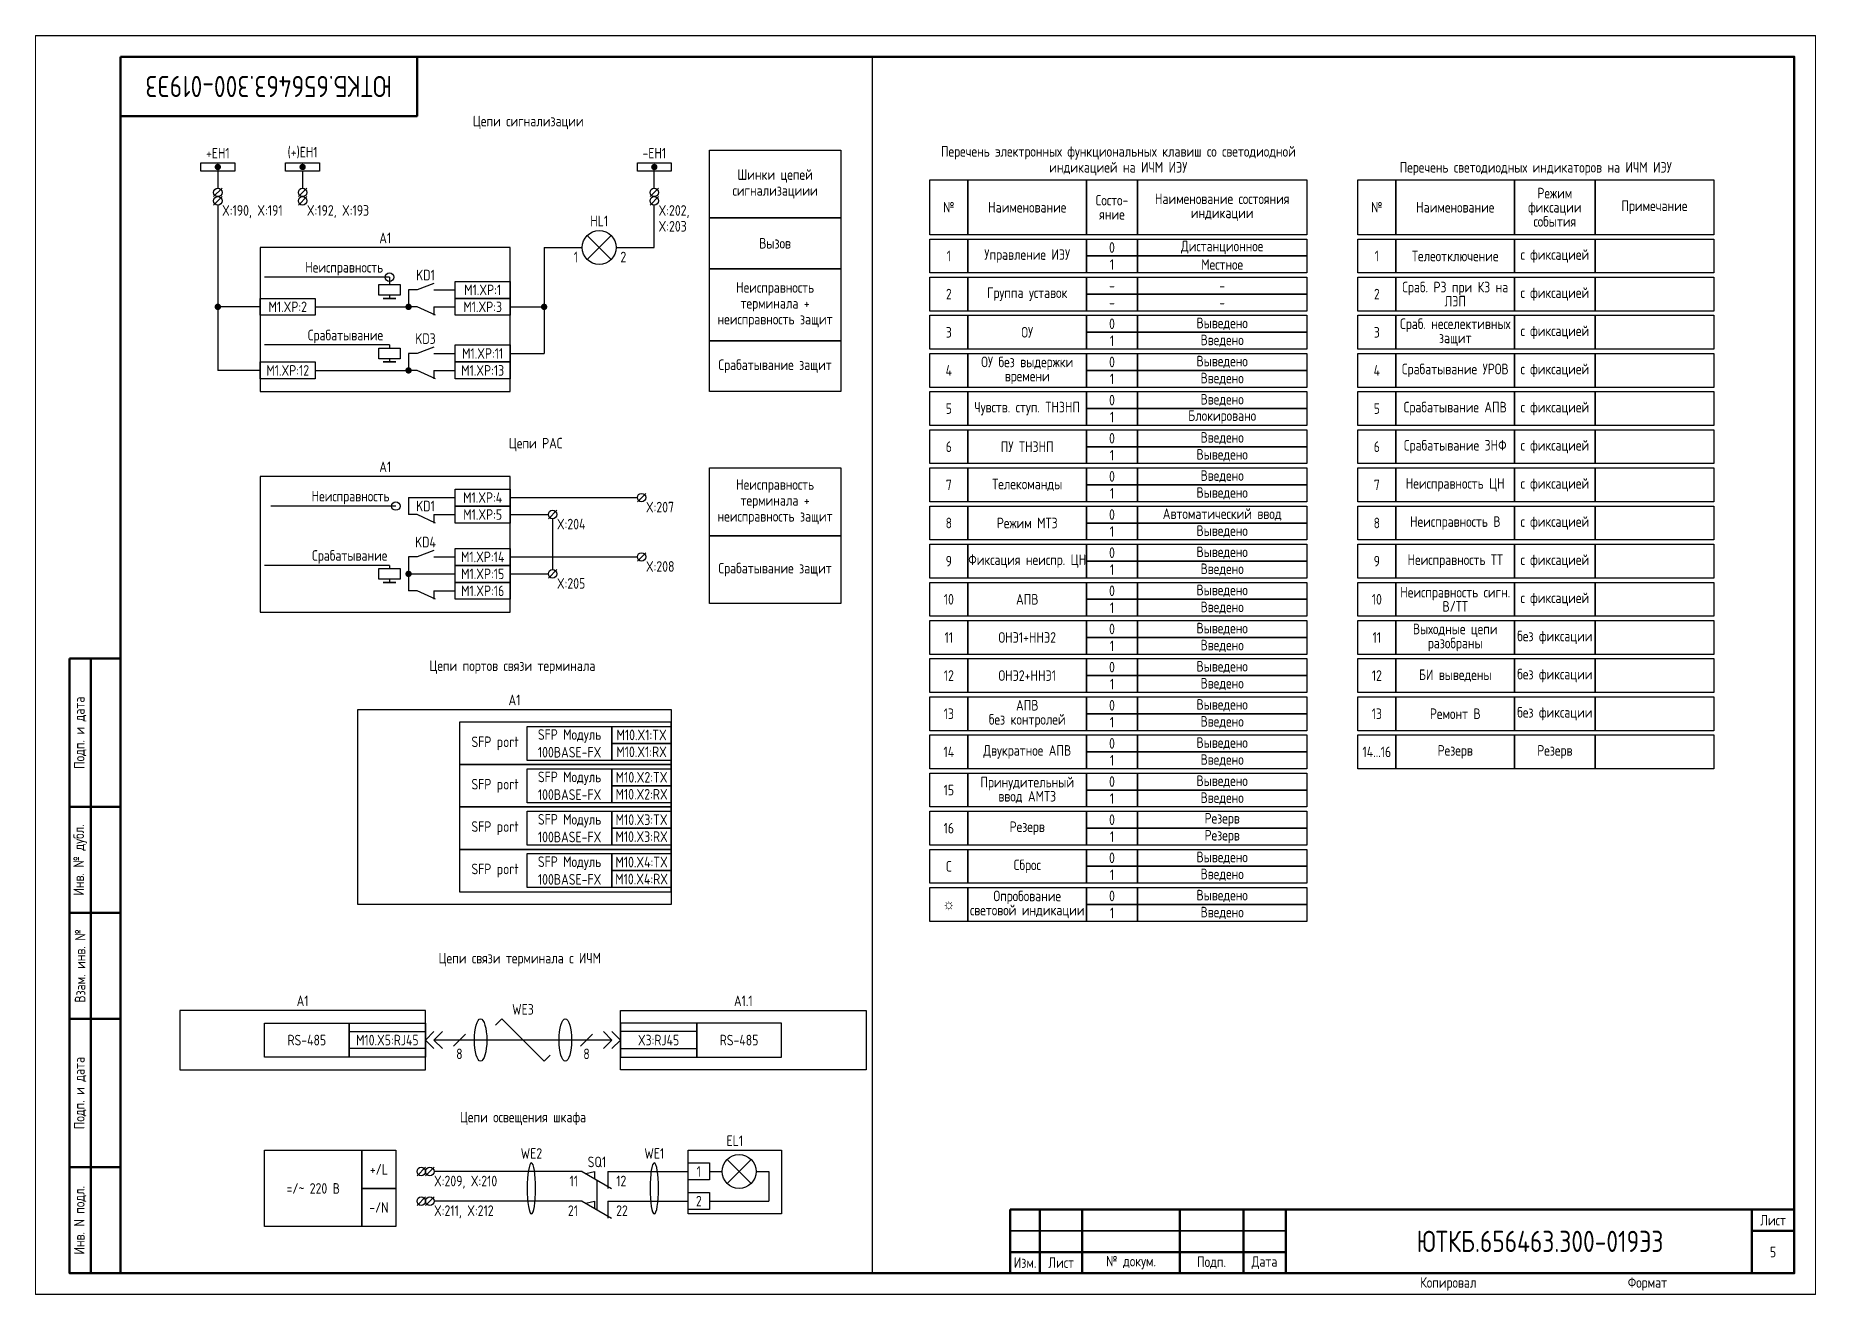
# Paper-space layout 'Лист5' of a CAD drawing. Header units: millimetres, sheet in inches. Extents: x 124.9 to 148.5, y 96.7 to 113.3.
# The model-space entities are those that its viewports show. They can reach past a viewport. Long polylines and large blocks are cut down to what shows.
import ezdxf

# ---------------------------------------------------------------- set-up
doc = ezdxf.new("R2010")
doc.units = ezdxf.units.MM
doc.styles.add('Gost type A_2.5', font='GOST_A.TTF', dxfattribs={"height": 2.5})
doc.styles.add('Gost_type_A', font='GOST_A.TTF')

# ---------------------------------------------------------------- blocks, each defined once
blk = doc.blocks.new('Формат_А3')
blk.add_lwpolyline([(-420, 297), (0, 297), (0, 0), (-420, 0)], close=True)
at = {"lineweight": 50}
blk.add_lwpolyline([(-400, 292), (-5, 292), (-5, 5), (-400, 5)], close=True, dxfattribs=at)
blk = doc.blocks.new('POINT')
at = {"const_width": 0.75}
blk.add_lwpolyline([(-0.375, 0, 1), (0.375, 0, 1)], format="xyb", close=True, dxfattribs=at)
blk = doc.blocks.new('Шинка')
blk.add_lwpolyline([(-4, 1), (4, 1), (4, -1), (-4, -1)], close=True)
blk.add_blockref('POINT', (0, 0))
blk = doc.blocks.new('Штамп угловой верхний')
at = {"lineweight": 50}
blk.add_lwpolyline([(0, 0), (70, 0), (70, -14), (0, -14)], close=True, dxfattribs=at)
blk = doc.blocks.new('Штамп левый нижний')
at = {"lineweight": 50}
for points in [[(-12, 145), (-7, 145), (-7, 110), (-12, 110)], [(-7, 145), (0, 145), (0, 110), (-7, 110)], [(-12, 110), (-7, 110), (-7, 85), (-12, 85)], [(-7, 110), (0, 110), (0, 85), (-7, 85)], [(-12, 85), (-7, 85), (-7, 60), (-12, 60)], [(-7, 85), (0, 85), (0, 60), (-7, 60)], [(-12, 60), (-7, 60), (-7, 25), (-12, 25)], [(-7, 60), (0, 60), (0, 25), (-7, 25)], [(-12, 25), (-7, 25), (-7, 0), (-12, 0)], [(-7, 25), (0, 25), (0, 0), (-7, 0)]]:
    blk.add_lwpolyline(points, close=True, dxfattribs=at)
at = {"char_height": 2.5, "attachment_point": 5, "rotation": 90, "style": 'Gost_type_A'}
for s, insert, width in [('Подп. и дата', (-9.5, 127.5), 35), ('Инв. № дубл.', (-9.5, 97.5), 25), ('Взам. инв. №', (-9.5, 72.5), 25), ('Подп. и дата', (-9.5, 42.5), 35), ('Инв. N подл.', (-9.5, 12.5), 25)]:
    blk.add_mtext(s, dxfattribs=dict(at, insert=insert, width=width))
blk = doc.blocks.new('Штамп малый нижний')
at = {"lineweight": 50}
for points in [[(-185, 15), (-178, 15), (-178, 5), (-185, 5)], [(-178, 15), (-168, 15), (-168, 5), (-178, 5)], [(-168, 15), (-145, 15), (-145, 5), (-168, 5)], [(-145, 15), (-130, 15), (-130, 5), (-145, 5)], [(-130, 15), (-120, 15), (-120, 5), (-130, 5)], [(-120, 15), (-10, 15), (-10, 0), (-120, 0)], [(-10, 15), (0, 15), (0, 10), (-10, 10)], [(-10, 10), (0, 10), (0, 0), (-10, 0)], [(-185, 5), (-178, 5), (-178, 0), (-185, 0)], [(-178, 5), (-168, 5), (-168, 0), (-178, 0)], [(-168, 5), (-145, 5), (-145, 0), (-168, 0)], [(-145, 5), (-130, 5), (-130, 0), (-145, 0)], [(-130, 5), (-120, 5), (-120, 0), (-130, 0)]]:
    blk.add_lwpolyline(points, close=True, dxfattribs=at)
for points in [[(-185, 15), (-178, 15), (-178, 10), (-185, 10)], [(-178, 15), (-168, 15), (-168, 10), (-178, 10)], [(-168, 15), (-145, 15), (-145, 10), (-168, 10)], [(-145, 15), (-130, 15), (-130, 10), (-145, 10)], [(-130, 15), (-120, 15), (-120, 10), (-130, 10)], [(-185, 10), (-178, 10), (-178, 5), (-185, 5)], [(-178, 10), (-168, 10), (-168, 5), (-178, 5)], [(-168, 10), (-145, 10), (-145, 5), (-168, 5)], [(-145, 10), (-130, 10), (-130, 5), (-145, 5)], [(-130, 10), (-120, 10), (-120, 5), (-130, 5)]]:
    blk.add_lwpolyline(points, close=True)
at = {"char_height": 2.5, "style": 'Gost_type_A'}
for s, insert, width, attachment_point in [('Лист', (-5, 12.5), 10, 5), ('Изм.', (-181.5, 2.5), 7, 5), ('Лист', (-173, 2.5), 10, 5), ('№ докум.', (-156.5, 2.5), 23, 5), ('Подп.', (-137.5, 2.5), 15, 5), ('Дата', (-125, 2.5), 10, 5), ('Копировал', (-75, -2.53), 13.1202, 6), ('Формат', (-30, -2.53), 13.1202, 6)]:
    blk.add_mtext(s, dxfattribs=dict(at, insert=insert, width=width, attachment_point=attachment_point))

msp = doc.modelspace()

# ---------------------------------------------------------------- linework, layer by layer
for p, q in [((1877.5, 5), (1877.5, 292)), ((1723, 266), (1723, 261)), ((1743, 265), (1743, 261)), ((1826, 261), (1826, 266)), ((1724, 261), (1722, 259)), ((1744, 261), (1742, 259)), ((1827, 261), (1825, 259)), ((1724, 259), (1722, 257)), ((1723, 257), (1723, 218)), ((1744, 259), (1742, 257)), ((1827, 259), (1825, 257)), ((1826, 259), (1826, 259.01)), ((1826, 259), (1826, 259.01)), ((1826, 247), (1826, 257)), ((1810.17, 249.83), (1815.83, 244.17)), ((1815.83, 249.83), (1810.17, 244.17)), ((1800, 247), (1809, 247)), ((1800, 247), (1800, 222)), ((1817, 247), (1826, 247)), ((1763.5, 240), (1734, 240)), ((1763.5, 240), (1763.5, 238.25)), ((1763.5, 235.75), (1763.5, 235)), ((1733, 233), (1723, 233)), ((1774, 233), (1774, 231)), ((1792, 233), (1800, 233)), ((1763.5, 224), (1734, 224)), ((1763.5, 224), (1763.5, 223.25)), ((1763.5, 220.75), (1763.5, 220)), ((1792, 222), (1800, 222)), ((1733, 218), (1723, 218)), ((1774, 218), (1774, 216)), ((1824.01, 189), (1822.01, 187)), ((1765, 186), (1735.5, 186)), ((1768, 188), (1768, 184)), ((1792, 188), (1822, 188)), ((1803, 185), (1801, 183)), ((1774, 184), (1774, 182)), ((1792, 184), (1801, 184)), ((1802, 183), (1802, 171)), ((1792, 174), (1822, 174)), ((1824.01, 175), (1822.01, 173)), ((1763.5, 172), (1734, 172)), ((1763.5, 172), (1763.5, 171.25)), ((1763.5, 168.75), (1763.5, 168)), ((1792, 170), (1801, 170)), ((1803, 171), (1801, 169)), ((1774, 166), (1774, 164)), ((1788.53, 63.53), (1790, 65)), ((1790, 65), (1800, 55)), ((1772, 60), (1774, 62)), ((1772, 60), (1774, 62)), ((1772, 60), (1774, 58)), ((1772, 60), (1774, 58)), ((1774, 60), (1776, 62)), ((1774, 60), (1776, 62)), ((1816, 60), (1774, 60)), ((1774, 60), (1776, 58)), ((1774, 60), (1776, 58)), ((1781.41, 61.41), (1778.59, 58.59)), ((1811.41, 61.41), (1808.59, 58.59)), ((1816, 60), (1814, 62)), ((1816, 60), (1814, 62)), ((1816, 60), (1814, 58)), ((1816, 60), (1814, 58)), ((1818, 60), (1816, 62)), ((1818, 60), (1816, 62)), ((1818, 60), (1816, 58)), ((1818, 60), (1816, 58)), ((1800, 55), (1801.41, 56.41)), ((1772.01, 30), (1770.01, 28)), ((1774.01, 30), (1772.01, 28)), ((1843.17, 31.83), (1848.83, 26.17)), ((1848.83, 31.83), (1843.17, 26.17)), ((1809, 29), (1774.01, 29)), ((1809, 29), (1815.92, 25)), ((1809.87, 28.5), (1811.87, 29)), ((1811.87, 29), (1811.87, 27.34)), ((1815, 29), (1815, 25)), ((1815, 29), (1834, 29)), ((1839, 29), (1842, 29)), ((1850, 29), (1853, 29)), ((1853, 29), (1853, 22)), ((1772.01, 23), (1770.01, 21)), ((1774.01, 23), (1772.01, 21)), ((1809, 22), (1774.01, 22)), ((1809, 22), (1815.92, 18)), ((1809.87, 21.5), (1811.87, 22)), ((1811.87, 22), (1811.87, 20.34)), ((1815, 22), (1815, 18)), ((1815, 22), (1834, 22)), ((1839, 22), (1853, 22))]:
    msp.add_line(p, q)
at = {"ltscale": 1.08}
for p, q in [((1770, 237), (1768, 237)), ((1768, 237), (1768, 233)), ((1774, 237), (1779, 237)), ((1746, 233), (1768, 233)), ((1770, 233), (1768, 233)), ((1774, 233), (1779, 233)), ((1770, 222), (1768, 222)), ((1768, 222), (1768, 218)), ((1774, 222), (1779, 222)), ((1746, 218), (1768, 218)), ((1770, 218), (1768, 218)), ((1774, 218), (1779, 218)), ((1768, 188), (1779, 188)), ((1770, 184), (1768, 184)), ((1774, 184), (1779, 184)), ((1770, 174), (1768, 174)), ((1768, 174), (1768, 166)), ((1774, 174), (1779, 174)), ((1768, 170), (1779, 170)), ((1770, 166), (1768, 166)), ((1774, 166), (1779, 166))]:
    msp.add_line(p, q, dxfattribs=at)
at = {"ltscale": 4.32}
for p, q in [((1774, 238.5), (1770, 237)), ((1774.39, 231), (1770, 233)), ((1774, 223.5), (1770, 222)), ((1774.39, 216), (1770, 218)), ((1774.39, 182), (1770, 184)), ((1774, 175.5), (1770, 174)), ((1774.39, 164), (1770, 166))]:
    msp.add_line(p, q, dxfattribs=at)
at = {"ltscale": 0.5}
msp.add_line((1812.46, 27), (1812.46, 20), dxfattribs=at)
for points in [[(1839, 270), (1870, 270), (1870, 254), (1839, 254)], [(1891, 263), (1900, 263), (1900, 250), (1891, 250)], [(1900, 263), (1928, 263), (1928, 250), (1900, 250)], [(1928, 263), (1940, 263), (1940, 250), (1928, 250)], [(1940, 263), (1980, 263), (1980, 250), (1940, 250)], [(1992, 263), (2001, 263), (2001, 250), (1992, 250)], [(2001, 263), (2029, 263), (2029, 250), (2001, 250)], [(2029, 263), (2048, 263), (2048, 250), (2029, 250)], [(2048, 263), (2076, 263), (2076, 250), (2048, 250)], [(1870, 242), (1839, 242), (1839, 254), (1870, 254)], [(1891, 249), (1900, 249), (1900, 241), (1891, 241)], [(1900, 249), (1928, 249), (1928, 241), (1900, 241)], [(1928, 249), (1940, 249), (1940, 245), (1928, 245)], [(1940, 249), (1980, 249), (1980, 245), (1940, 245)], [(1992, 249), (2001, 249), (2001, 241), (1992, 241)], [(2001, 249), (2029, 249), (2029, 241), (2001, 241)], [(2029, 249), (2048, 249), (2048, 241), (2029, 241)], [(2048, 249), (2076, 249), (2076, 241), (2048, 241)], [(1733, 213), (1792, 213), (1792, 247), (1733, 247)], [(1928, 245), (1940, 245), (1940, 241), (1928, 241)], [(1940, 245), (1980, 245), (1980, 241), (1940, 241)], [(1870, 225), (1839, 225), (1839, 242), (1870, 242)], [(1891, 240), (1900, 240), (1900, 232), (1891, 232)], [(1900, 240), (1928, 240), (1928, 232), (1900, 232)], [(1928, 240), (1940, 240), (1940, 236), (1928, 236)], [(1940, 240), (1980, 240), (1980, 236), (1940, 236)], [(1992, 240), (2001, 240), (2001, 232), (1992, 232)], [(2001, 240), (2029, 240), (2029, 232), (2001, 232)], [(2029, 240), (2048, 240), (2048, 232), (2029, 232)], [(2048, 240), (2076, 240), (2076, 232), (2048, 232)], [(1766, 238.25), (1766, 235.75), (1761, 235.75), (1761, 238.25)], [(1779, 239), (1792, 239), (1792, 235), (1779, 235)], [(1928, 236), (1940, 236), (1940, 232), (1928, 232)], [(1940, 236), (1980, 236), (1980, 232), (1940, 232)], [(1733, 235), (1746, 235), (1746, 231), (1733, 231)], [(1765, 235), (1762, 235)], [(1779, 235), (1792, 235), (1792, 231), (1779, 231)], [(1891, 231), (1900, 231), (1900, 223), (1891, 223)], [(1900, 231), (1928, 231), (1928, 223), (1900, 223)], [(1928, 231), (1940, 231), (1940, 227), (1928, 227)], [(1928, 227), (1940, 227), (1940, 223), (1928, 223)], [(1940, 231), (1980, 231), (1980, 227), (1940, 227)], [(1940, 227), (1980, 227), (1980, 223), (1940, 223)], [(1992, 231), (2001, 231), (2001, 223), (1992, 223)], [(2001, 231), (2029, 231), (2029, 223), (2001, 223)], [(2029, 231), (2048, 231), (2048, 223), (2029, 223)], [(2048, 231), (2076, 231), (2076, 223), (2048, 223)], [(1766, 223.25), (1766, 220.75), (1761, 220.75), (1761, 223.25)], [(1779, 224), (1792, 224), (1792, 220), (1779, 220)], [(1870, 213), (1839, 213), (1839, 225), (1870, 225)], [(1733, 220), (1746, 220), (1746, 216), (1733, 216)], [(1765, 220), (1762, 220)], [(1779, 220), (1792, 220), (1792, 216), (1779, 216)], [(1891, 222), (1900, 222), (1900, 214), (1891, 214)], [(1900, 222), (1928, 222), (1928, 214), (1900, 214)], [(1928, 222), (1940, 222), (1940, 218), (1928, 218)], [(1940, 222), (1980, 222), (1980, 218), (1940, 218)], [(1992, 222), (2001, 222), (2001, 214), (1992, 214)], [(2001, 222), (2029, 222), (2029, 214), (2001, 214)], [(2029, 222), (2048, 222), (2048, 214), (2029, 214)], [(2048, 222), (2076, 222), (2076, 214), (2048, 214)], [(1928, 218), (1940, 218), (1940, 214), (1928, 214)], [(1940, 218), (1980, 218), (1980, 214), (1940, 214)], [(1891, 213), (1900, 213), (1900, 205), (1891, 205)], [(1900, 213), (1928, 213), (1928, 205), (1900, 205)], [(1928, 213), (1940, 213), (1940, 209), (1928, 209)], [(1940, 213), (1980, 213), (1980, 209), (1940, 209)], [(1992, 213), (2001, 213), (2001, 205), (1992, 205)], [(2001, 213), (2029, 213), (2029, 205), (2001, 205)], [(2029, 213), (2048, 213), (2048, 205), (2029, 205)], [(2048, 213), (2076, 213), (2076, 205), (2048, 205)], [(1928, 209), (1940, 209), (1940, 205), (1928, 205)], [(1940, 209), (1980, 209), (1980, 205), (1940, 205)], [(1891, 204), (1900, 204), (1900, 196), (1891, 196)], [(1900, 204), (1928, 204), (1928, 196), (1900, 196)], [(1928, 204), (1940, 204), (1940, 200), (1928, 200)], [(1940, 204), (1980, 204), (1980, 200), (1940, 200)], [(1992, 204), (2001, 204), (2001, 196), (1992, 196)], [(2001, 204), (2029, 204), (2029, 196), (2001, 196)], [(2029, 204), (2048, 204), (2048, 196), (2029, 196)], [(2048, 204), (2076, 204), (2076, 196), (2048, 196)], [(1928, 200), (1940, 200), (1940, 196), (1928, 196)], [(1940, 200), (1980, 200), (1980, 196), (1940, 196)], [(1870, 179), (1839, 179), (1839, 195), (1870, 195)], [(1891, 195), (1900, 195), (1900, 187), (1891, 187)], [(1900, 195), (1928, 195), (1928, 187), (1900, 187)], [(1928, 195), (1940, 195), (1940, 191), (1928, 191)], [(1940, 195), (1980, 195), (1980, 191), (1940, 191)], [(1992, 195), (2001, 195), (2001, 187), (1992, 187)], [(2001, 195), (2029, 195), (2029, 187), (2001, 187)], [(2029, 195), (2048, 195), (2048, 187), (2029, 187)], [(2048, 195), (2076, 195), (2076, 187), (2048, 187)], [(1733, 161), (1792, 161), (1792, 193), (1733, 193)], [(1779, 190), (1792, 190), (1792, 186), (1779, 186)], [(1928, 191), (1940, 191), (1940, 187), (1928, 187)], [(1940, 191), (1980, 191), (1980, 187), (1940, 187)], [(1779, 186), (1792, 186), (1792, 182), (1779, 182)], [(1891, 186), (1900, 186), (1900, 178), (1891, 178)], [(1900, 186), (1928, 186), (1928, 178), (1900, 178)], [(1928, 186), (1940, 186), (1940, 182), (1928, 182)], [(1940, 186), (1980, 186), (1980, 182), (1940, 182)], [(1992, 186), (2001, 186), (2001, 178), (1992, 178)], [(2001, 186), (2029, 186), (2029, 178), (2001, 178)], [(2029, 186), (2048, 186), (2048, 178), (2029, 178)], [(2048, 186), (2076, 186), (2076, 178), (2048, 178)], [(1928, 182), (1940, 182), (1940, 178), (1928, 178)], [(1940, 182), (1980, 182), (1980, 178), (1940, 178)], [(1870, 163), (1839, 163), (1839, 179), (1870, 179)], [(1891, 177), (1900, 177), (1900, 169), (1891, 169)], [(1900, 177), (1928, 177), (1928, 169), (1900, 169)], [(1928, 177), (1940, 177), (1940, 173), (1928, 173)], [(1940, 177), (1980, 177), (1980, 173), (1940, 173)], [(1992, 177), (2001, 177), (2001, 169), (1992, 169)], [(2001, 177), (2029, 177), (2029, 169), (2001, 169)], [(2029, 177), (2048, 177), (2048, 169), (2029, 169)], [(2048, 177), (2076, 177), (2076, 169), (2048, 169)], [(1779, 176), (1792, 176), (1792, 172), (1779, 172)], [(1928, 173), (1940, 173), (1940, 169), (1928, 169)], [(1940, 173), (1980, 173), (1980, 169), (1940, 169)], [(1766, 171.25), (1766, 168.75), (1761, 168.75), (1761, 171.25)], [(1779, 172), (1792, 172), (1792, 168), (1779, 168)], [(1765, 168), (1762, 168)], [(1779, 168), (1792, 168), (1792, 164), (1779, 164)], [(1891, 168), (1900, 168), (1900, 160), (1891, 160)], [(1900, 168), (1928, 168), (1928, 160), (1900, 160)], [(1928, 168), (1940, 168), (1940, 164), (1928, 164)], [(1928, 164), (1940, 164), (1940, 160), (1928, 160)], [(1940, 168), (1980, 168), (1980, 164), (1940, 164)], [(1940, 164), (1980, 164), (1980, 160), (1940, 160)], [(1992, 168), (2001, 168), (2001, 160), (1992, 160)], [(2001, 168), (2029, 168), (2029, 160), (2001, 160)], [(2029, 168), (2048, 168), (2048, 160), (2029, 160)], [(2048, 168), (2076, 168), (2076, 160), (2048, 160)], [(1891, 159), (1900, 159), (1900, 151), (1891, 151)], [(1900, 159), (1928, 159), (1928, 151), (1900, 151)], [(1928, 159), (1940, 159), (1940, 155), (1928, 155)], [(1940, 159), (1980, 159), (1980, 155), (1940, 155)], [(1992, 159), (2001, 159), (2001, 151), (1992, 151)], [(2001, 159), (2029, 159), (2029, 151), (2001, 151)], [(2029, 159), (2048, 159), (2048, 151), (2029, 151)], [(2048, 159), (2076, 159), (2076, 151), (2048, 151)], [(1928, 155), (1940, 155), (1940, 151), (1928, 151)], [(1940, 155), (1980, 155), (1980, 151), (1940, 151)], [(1891, 150), (1900, 150), (1900, 142), (1891, 142)], [(1900, 150), (1928, 150), (1928, 142), (1900, 142)], [(1928, 150), (1940, 150), (1940, 146), (1928, 146)], [(1940, 150), (1980, 150), (1980, 146), (1940, 146)], [(1992, 150), (2001, 150), (2001, 142), (1992, 142)], [(2001, 150), (2029, 150), (2029, 142), (2001, 142)], [(2029, 150), (2048, 150), (2048, 142), (2029, 142)], [(2048, 150), (2076, 150), (2076, 142), (2048, 142)], [(1928, 146), (1940, 146), (1940, 142), (1928, 142)], [(1940, 146), (1980, 146), (1980, 142), (1940, 142)], [(1891, 141), (1900, 141), (1900, 133), (1891, 133)], [(1900, 141), (1928, 141), (1928, 133), (1900, 133)], [(1928, 141), (1940, 141), (1940, 137), (1928, 137)], [(1940, 141), (1980, 141), (1980, 137), (1940, 137)], [(1992, 141), (2001, 141), (2001, 133), (1992, 133)], [(2001, 141), (2029, 141), (2029, 133), (2001, 133)], [(2029, 141), (2048, 141), (2048, 133), (2029, 133)], [(2048, 141), (2076, 141), (2076, 133), (2048, 133)], [(1756, 138), (1830, 138), (1830, 92), (1756, 92)], [(1780, 125), (1830, 125), (1830, 135), (1780, 135)], [(1928, 137), (1940, 137), (1940, 133), (1928, 133)], [(1940, 137), (1980, 137), (1980, 133), (1940, 133)], [(1796, 134), (1816, 134), (1816, 126), (1796, 126)], [(1816, 134), (1830, 134), (1830, 130), (1816, 130)], [(1891, 132), (1900, 132), (1900, 124), (1891, 124)], [(1900, 132), (1928, 132), (1928, 124), (1900, 124)], [(1928, 132), (1940, 132), (1940, 128), (1928, 128)], [(1940, 132), (1980, 132), (1980, 128), (1940, 128)], [(1992, 132), (2001, 132), (2001, 124), (1992, 124)], [(2001, 132), (2029, 132), (2029, 124), (2001, 124)], [(2029, 132), (2048, 132), (2048, 124), (2029, 124)], [(2048, 132), (2076, 132), (2076, 124), (2048, 124)], [(1816, 130), (1830, 130), (1830, 126), (1816, 126)], [(1928, 128), (1940, 128), (1940, 124), (1928, 124)], [(1940, 128), (1980, 128), (1980, 124), (1940, 124)], [(1780, 115), (1830, 115), (1830, 125), (1780, 125)], [(1796, 124), (1816, 124), (1816, 116), (1796, 116)], [(1816, 124), (1830, 124), (1830, 120), (1816, 120)], [(1891, 123), (1900, 123), (1900, 115), (1891, 115)], [(1900, 123), (1928, 123), (1928, 115), (1900, 115)], [(1928, 123), (1940, 123), (1940, 119), (1928, 119)], [(1940, 123), (1980, 123), (1980, 119), (1940, 119)], [(1816, 120), (1830, 120), (1830, 116), (1816, 116)], [(1928, 119), (1940, 119), (1940, 115), (1928, 115)], [(1940, 119), (1980, 119), (1980, 115), (1940, 115)], [(1780, 105), (1830, 105), (1830, 115), (1780, 115)], [(1796, 114), (1816, 114), (1816, 106), (1796, 106)], [(1816, 114), (1830, 114), (1830, 110), (1816, 110)], [(1891, 114), (1900, 114), (1900, 106), (1891, 106)], [(1900, 114), (1928, 114), (1928, 106), (1900, 106)], [(1928, 114), (1940, 114), (1940, 110), (1928, 110)], [(1940, 114), (1980, 114), (1980, 110), (1940, 110)], [(1816, 110), (1830, 110), (1830, 106), (1816, 106)], [(1928, 110), (1940, 110), (1940, 106), (1928, 106)], [(1940, 110), (1980, 110), (1980, 106), (1940, 106)], [(1891, 105), (1900, 105), (1900, 97), (1891, 97)], [(1900, 105), (1928, 105), (1928, 97), (1900, 97)], [(1928, 105), (1940, 105), (1940, 101), (1928, 101)], [(1940, 105), (1980, 105), (1980, 101), (1940, 101)], [(1780, 95), (1830, 95), (1830, 105), (1780, 105)], [(1796, 104), (1816, 104), (1816, 96), (1796, 96)], [(1816, 104), (1830, 104), (1830, 100), (1816, 100)], [(1928, 101), (1940, 101), (1940, 97), (1928, 97)], [(1940, 101), (1980, 101), (1980, 97), (1940, 97)], [(1816, 100), (1830, 100), (1830, 96), (1816, 96)], [(1891, 96), (1900, 96), (1900, 88), (1891, 88)], [(1900, 96), (1928, 96), (1928, 88), (1900, 88)], [(1928, 96), (1940, 96), (1940, 92), (1928, 92)], [(1940, 96), (1980, 96), (1980, 92), (1940, 92)], [(1928, 92), (1940, 92), (1940, 88), (1928, 88)], [(1940, 92), (1980, 92), (1980, 88), (1940, 88)], [(1714, 53), (1772, 53), (1772, 67), (1714, 67)], [(1734, 64), (1754, 64), (1754, 56), (1734, 56)], [(1754, 64), (1772, 64), (1772, 56), (1754, 56)], [(1876, 53), (1818, 53), (1818, 67), (1876, 67)], [(1836, 64), (1818, 64), (1818, 56), (1836, 56)], [(1856, 64), (1836, 64), (1836, 56), (1856, 56)], [(1754, 62), (1772, 62), (1772, 58), (1754, 58)], [(1836, 62), (1818, 62), (1818, 58), (1836, 58)], [(1757, 16), (1734, 16), (1734, 34), (1757, 34)], [(1765, 25), (1757, 25), (1757, 34), (1765, 34)], [(1834, 34), (1856, 34), (1856, 19), (1834, 19)], [(1834, 31), (1839, 31), (1839, 27), (1834, 27)], [(1765, 16), (1757, 16), (1757, 25), (1765, 25)], [(1834, 24), (1839, 24), (1839, 20), (1834, 20)]]:
    msp.add_lwpolyline(points, close=True)
for centre, radius in [((1723, 260), 1), ((1743, 260), 1), ((1826, 260), 1), ((1723, 258), 1), ((1743, 258), 1), ((1826, 258), 1), ((1813, 247), 4), ((1763.5, 240), 1), ((1823.01, 188), 1), ((1765, 186), 1), ((1802, 184), 1), ((1823.01, 174), 1), ((1802, 170), 1), ((1771.01, 29), 1), ((1773.01, 29), 1), ((1846, 29), 4), ((1771.01, 22), 1), ((1773.01, 22), 1)]:
    msp.add_circle(centre, radius)
for centre in [(1785, 60), (1805, 60)]:
    msp.add_ellipse(centre, major_axis=(0, -5), ratio=0.293778)
at = {"extrusion": (0, 0, -1)}
for centre in [(1797, 25), (1826, 25)]:
    msp.add_ellipse(centre, major_axis=(0, -6), ratio=0.166667, dxfattribs=at)

# ---------------------------------------------------------------- block references
at = {"color": 1}
for name, p in [('Формат_А3', (1680, 0)), ('Формат_А3', (2100, 0)), ('Формат_А3', (2520, 0)), ('Штамп левый нижний', (1700, 5)), ('Штамп малый нижний', (2095, 5))]:
    msp.add_blockref(name, p, dxfattribs=at)
for name, p in [('Штамп угловой верхний', (1700, 292)), ('Шинка', (1723, 266)), ('Шинка', (1743, 266)), ('Шинка', (1826, 266)), ('POINT', (1723, 233)), ('POINT', (1768, 233)), ('POINT', (1800, 233)), ('POINT', (1768, 218)), ('POINT', (1768, 170))]:
    msp.add_blockref(name, p)

# ---------------------------------------------------------------- texts
at = {"insert": (1735, 285), "char_height": 5, "width": 70, "attachment_point": 5, "rotation": 180, "style": 'Gost_type_A'}
msp.add_mtext('ЮТКБ.656463.300-019Э3', dxfattribs=at)
at = {"char_height": 2.5}
for s, insert, width, attachment_point, line_spacing_factor, style in [('Цепи сигнализации', (1796.25, 276.5), 197.5, 5, 0.9, 'Gost_type_A'), ('Перечень электронных функциональных клавиш со светодиодной индикацией на ИЧМ ИЭУ', (1935.5, 264), 89, 8, 0.9, 'Gost_type_A'), ('Шинки цепей сигнализациии', (1854.5, 262), 31, 5, 0.9, 'Gost_type_A'), ('Перечень светодиодных индикаторов на ИЧМ ИЭУ', (2034, 264), 84, 8, 0.9, 'Gost_type_A'), ('Режим\\Pфиксации события', (2038.5, 256.5), 19, 5, 0.8, 'Gost_type_A'), ('X:190, X:191', (1724, 257), 16, 1, 0.9, 'Gost_type_A'), ('X:192, X:193', (1744, 257), 16, 1, 0.9, 'Gost_type_A'), ('X:202,\\PX:203', (1827, 257), 16, 1, 0.9, 'Gost_type_A'), ('№ ', (1895.5, 256.5), 9, 5, 0.8, 'Gost_type_A'), ('Наименование ', (1914, 256.5), 28, 5, 0.8, 'Gost_type_A'), ('Состо- яние', (1934, 256.5), 12, 5, 0.8, 'Gost_type_A'), ('Наименование состояния\\Pиндикации ', (1960, 256.5), 40, 5, 0.8, 'Gost_type_A'), ('№ ', (1996.5, 256.5), 9, 5, 0.8, 'Gost_type_A'), ('Наименование ', (2015, 256.5), 28, 5, 0.8, 'Gost_type_A'), ('Примечание', (2062, 256.5), 28, 5, 0.8, 'Gost_type_A'), ('A1', (1762.5, 248), 59, 8, 0.9, 'Gost_type_A'), ('Вызов', (1854.5, 248), 31, 5, 0.9, 'Gost_type_A'), ('0', (1934, 247), 12, 5, 0.8, 'Gost_type_A'), ('Дистанционное', (1960, 247), 40, 5, 0.8, 'Gost_type_A'), ('1', (1895.5, 245), 9, 5, 0.8, 'Gost_type_A'), ('Управление ИЭУ', (1914, 245), 28, 5, 0.8, 'Gost_type_A'), ('1', (1934, 243), 12, 5, 0.8, 'Gost_type_A'), ('Местное', (1960, 243), 40, 5, 0.8, 'Gost_type_A'), ('1', (1996.5, 245), 9, 5, 0.8, 'Gost_type_A'), ('Телеотключение', (2015, 245), 28, 5, 0.8, 'Gost_type_A'), ('с фиксацией', (2038.5, 245), 19, 5, 0.8, 'Gost_type_A'), ('Неисправность', (1762, 242), 37, 6, 0.8, 'Gost_type_A'), ('Неисправность терминала + неисправность защит', (1854.5, 233.5), 31, 5, 0.9, 'Gost_type_A'), ('2', (1895.5, 236), 9, 5, 0.8, 'Gost_type_A'), ('2', (1996.5, 236), 9, 5, 0.8, 'Gost_type_A'), ('Сраб. РЗ при КЗ на ЛЭП ', (2015, 236), 28, 5, 0.8, 'Gost_type_A'), ('с фиксацией', (2038.5, 236), 19, 5, 0.8, 'Gost_type_A'), ('3', (1895.5, 227), 9, 5, 0.8, 'Gost_type_A'), ('ОУ', (1914, 227), 28, 5, 0.8, 'Gost_type_A'), ('0', (1934, 229), 12, 5, 0.8, 'Gost_type_A'), ('Выведено', (1960, 229), 40, 5, 0.8, 'Gost_type_A'), ('3', (1996.5, 227), 9, 5, 0.8, 'Gost_type_A'), ('Сраб. неселективных защит ', (2015, 227), 28, 5, 0.8, 'Gost_type_A'), ('с фиксацией', (2038.5, 227), 19, 5, 0.8, 'Gost_type_A'), ('1', (1934, 225), 12, 5, 0.8, 'Gost_type_A'), ('Введено', (1960, 225), 40, 5, 0.8, 'Gost_type_A'), ('Срабатывание защит', (1854.5, 219), 31, 5, 0.9, 'Gost_type_A'), ('4', (1895.5, 218), 9, 5, 0.8, 'Gost_type_A'), ('ОУ без выдержки времени ', (1914, 218), 28, 5, 0.8, 'Gost type A_2.5'), ('0', (1934, 220), 12, 5, 0.8, 'Gost_type_A'), ('Выведено', (1960, 220), 40, 5, 0.8, 'Gost_type_A'), ('4', (1996.5, 218), 9, 5, 0.8, 'Gost_type_A'), ('Срабатывание УРОВ', (2015, 218), 28, 5, 0.8, 'Gost_type_A'), ('с фиксацией', (2038.5, 218), 19, 5, 0.8, 'Gost_type_A'), ('1', (1934, 216), 12, 5, 0.8, 'Gost_type_A'), ('Введено', (1960, 216), 40, 5, 0.8, 'Gost_type_A'), ('5', (1895.5, 209), 9, 5, 0.8, 'Gost_type_A'), ('{\\C256;Чувств. ступ. ТНЗНП }', (1914, 209), 28, 5, 0.8, 'Gost type A_2.5'), ('0', (1934, 211), 12, 5, 0.8, 'Gost_type_A'), ('Введено', (1960, 211), 40, 5, 0.8, 'Gost_type_A'), ('5', (1996.5, 209), 9, 5, 0.8, 'Gost_type_A'), ('Срабатывание АПВ', (2015, 209), 28, 5, 0.8, 'Gost_type_A'), ('с фиксацией', (2038.5, 209), 19, 5, 0.8, 'Gost_type_A'), ('1', (1934, 207), 12, 5, 0.8, 'Gost_type_A'), ('Блокировано ', (1960, 207), 40, 5, 0.8, 'Gost_type_A'), ('Цепи РАС', (1798, 200.5), 191.9988, 5, 0.9, 'Gost_type_A'), ('0', (1934, 202), 12, 5, 0.8, 'Gost_type_A'), ('Введено', (1960, 202), 40, 5, 0.8, 'Gost_type_A'), ('Срабатывание ЗНФ', (2015, 200), 28, 5, 0.8, 'Gost_type_A'), ('с фиксацией', (2038.5, 200), 19, 5, 0.8, 'Gost_type_A'), ('6', (1895.5, 200), 9, 5, 0.8, 'Gost_type_A'), ('ПУ ТНЗНП ', (1914, 200), 28, 5, 0.8, 'Gost_type_A'), ('1', (1934, 198), 12, 5, 0.8, 'Gost_type_A'), ('Выведено', (1960, 198), 40, 5, 0.8, 'Gost_type_A'), ('6', (1996.5, 200), 9, 5, 0.8, 'Gost_type_A'), ('A1', (1762.5, 194), 59, 8, 0.9, 'Gost_type_A'), ('0', (1934, 193), 12, 5, 0.8, 'Gost_type_A'), ('Введено', (1960, 193), 40, 5, 0.8, 'Gost_type_A'), ('Неисправность', (1763.5, 188), 37, 6, 0.8, 'Gost_type_A'), ('Неисправность терминала + неисправность защит', (1854.5, 187), 31, 5, 0.9, 'Gost_type_A'), ('7', (1895.5, 191), 9, 5, 0.8, 'Gost_type_A'), ('Телекоманды', (1914, 191), 28, 5, 0.8, 'Gost_type_A'), ('1', (1934, 189), 12, 5, 0.8, 'Gost_type_A'), ('Выведено', (1960, 189), 40, 5, 0.8, 'Gost_type_A'), ('7', (1996.5, 191), 9, 5, 0.8, 'Gost_type_A'), ('Неисправность ЦН ', (2015, 191), 28, 5, 0.8, 'Gost_type_A'), ('с фиксацией', (2038.5, 191), 19, 5, 0.8, 'Gost_type_A'), ('X:207', (1824.01, 187), 8, 1, 0.9, 'Gost_type_A'), ('0', (1934, 184), 12, 5, 0.8, 'Gost_type_A'), ('Автоматический ввод ', (1960, 184), 40, 5, 0.8, 'Gost_type_A'), ('X:204', (1803.01, 183), 8, 1, 0.9, 'Gost_type_A'), ('8', (1895.5, 182), 9, 5, 0.8, 'Gost_type_A'), ('Режим МТЗ ', (1914, 182), 28, 5, 0.8, 'Gost_type_A'), ('1', (1934, 180), 12, 5, 0.8, 'Gost_type_A'), ('Выведено ', (1960, 180), 40, 5, 0.8, 'Gost_type_A'), ('8', (1996.5, 182), 9, 5, 0.8, 'Gost_type_A'), ('Неисправность В', (2015, 182), 28, 5, 0.8, 'Gost_type_A'), ('с фиксацией', (2038.5, 182), 19, 5, 0.8, 'Gost_type_A'), ('Выведено', (1960, 175), 40, 5, 0.8, 'Gost_type_A'), ('X:208', (1824.01, 173), 8, 1, 0.9, 'Gost_type_A'), ('Срабатывание защит', (1854.5, 171), 31, 5, 0.9, 'Gost_type_A'), ('9', (1895.5, 173), 9, 5, 0.8, 'Gost_type_A'), ('Фиксация неиспр. ЦН ', (1914, 173), 28, 5, 0.8, 'Gost_type_A'), ('0', (1934, 175), 12, 5, 0.8, 'Gost_type_A'), ('1', (1934, 171), 12, 5, 0.8, 'Gost_type_A'), ('Введено', (1960, 171), 40, 5, 0.8, 'Gost_type_A'), ('9', (1996.5, 173), 9, 5, 0.8, 'Gost_type_A'), ('Неисправность ТТ ', (2015, 173), 28, 5, 0.8, 'Gost_type_A'), ('с фиксацией', (2038.5, 173), 19, 5, 0.8, 'Gost_type_A'), ('X:205', (1803.01, 169), 8, 1, 0.9, 'Gost_type_A'), ('10', (1895.5, 164), 9, 5, 0.8, 'Gost_type_A'), ('АПВ', (1914, 164), 28, 5, 0.8, 'Gost_type_A'), ('0', (1934, 166), 12, 5, 0.8, 'Gost_type_A'), ('Выведено', (1960, 166), 40, 5, 0.8, 'Gost_type_A'), ('10', (1996.5, 164), 9, 5, 0.8, 'Gost_type_A'), ('Неисправность сигн. В/ТТ ', (2015, 164), 28, 5, 0.8, 'Gost_type_A'), ('с фиксацией', (2038.5, 164), 19, 5, 0.8, 'Gost_type_A'), ('1', (1934, 162), 12, 5, 0.8, 'Gost_type_A'), ('Введено', (1960, 162), 40, 5, 0.8, 'Gost_type_A'), ('11', (1895.5, 155), 9, 5, 0.8, 'Gost_type_A'), ('ОНЭ1+ННЭ2', (1914, 155), 28, 5, 0.8, 'Gost_type_A'), ('0', (1934, 157), 12, 5, 0.8, 'Gost_type_A'), ('Выведено', (1960, 157), 40, 5, 0.8, 'Gost_type_A'), ('11', (1996.5, 155), 9, 5, 0.8, 'Gost_type_A'), ('Выходные цепи разобраны ', (2015, 155), 28, 5, 0.8, 'Gost_type_A'), ('без фиксации', (2038.5, 155), 19, 5, 0.8, 'Gost_type_A'), ('1', (1934, 153), 12, 5, 0.8, 'Gost_type_A'), ('Введено', (1960, 153), 40, 5, 0.8, 'Gost_type_A'), ('Цепи портов связи терминала', (1792.5, 148), 197, 5, 0.9, 'Gost_type_A'), ('12', (1895.5, 146), 9, 5, 0.8, 'Gost_type_A'), ('ОНЭ2+ННЭ1', (1914, 146), 28, 5, 0.8, 'Gost_type_A'), ('0', (1934, 148), 12, 5, 0.8, 'Gost_type_A'), ('Выведено', (1960, 148), 40, 5, 0.8, 'Gost_type_A'), ('12', (1996.5, 146), 9, 5, 0.8, 'Gost_type_A'), ('БИ выведены ', (2015, 146), 28, 5, 0.8, 'Gost_type_A'), ('без фиксации', (2038.5, 146), 19, 5, 0.8, 'Gost_type_A'), ('1', (1934, 144), 12, 5, 0.8, 'Gost_type_A'), ('Введено', (1960, 144), 40, 5, 0.8, 'Gost_type_A'), ('A1', (1793, 139), 74.0002, 8, 0.9, 'Gost_type_A'), ('АПВ \\Pбез контролей', (1914, 137), 28, 5, 0.8, 'Gost_type_A'), ('0', (1934, 139), 12, 5, 0.8, 'Gost_type_A'), ('Выведено', (1960, 139), 40, 5, 0.8, 'Gost_type_A'), ('без фиксации', (2038.5, 137), 19, 5, 0.8, 'Gost_type_A'), ('13', (1895.5, 137), 9, 5, 0.8, 'Gost_type_A'), ('1', (1934, 135), 12, 5, 0.8, 'Gost_type_A'), ('Введено', (1960, 135), 40, 5, 0.8, 'Gost_type_A'), ('13', (1996.5, 137), 9, 5, 0.8, 'Gost_type_A'), ('Ремонт В', (2015, 137), 28, 5, 0.8, 'Gost_type_A'), ('0', (1934, 130), 12, 5, 0.8, 'Gost_type_A'), ('Выведено', (1960, 130), 40, 5, 0.8, 'Gost_type_A'), ('14', (1895.5, 128), 9, 5, 0.8, 'Gost_type_A'), ('Двукратное АПВ', (1914, 128), 28, 5, 0.8, 'Gost_type_A'), ('1', (1934, 126), 12, 5, 0.8, 'Gost_type_A'), ('Введено', (1960, 126), 40, 5, 0.8, 'Gost_type_A'), ('14...16', (1996.5, 128), 9, 5, 0.8, 'Gost_type_A'), ('Резерв', (2015, 128), 28, 5, 0.8, 'Gost_type_A'), ('Резерв', (2038.5, 128), 19, 5, 0.8, 'Gost_type_A'), ('Принудительный ввод АМТЗ', (1914, 119), 28, 5, 0.8, 'Gost_type_A'), ('0', (1934, 121), 12, 5, 0.8, 'Gost_type_A'), ('Выведено', (1960, 121), 40, 5, 0.8, 'Gost_type_A'), ('15', (1895.5, 119), 9, 5, 0.8, 'Gost_type_A'), ('1', (1934, 117), 12, 5, 0.8, 'Gost_type_A'), ('Введено', (1960, 117), 40, 5, 0.8, 'Gost_type_A'), ('Резерв', (1960, 112), 40, 5, 0.8, 'Gost_type_A'), ('16', (1895.5, 110), 9, 5, 0.8, 'Gost_type_A'), ('Резерв', (1914, 110), 28, 5, 0.8, 'Gost_type_A'), ('0', (1934, 112), 12, 5, 0.8, 'Gost_type_A'), ('1', (1934, 108), 12, 5, 0.8, 'Gost_type_A'), ('Резерв', (1960, 108), 40, 5, 0.8, 'Gost_type_A'), ('C', (1895.5, 101), 9, 5, 0.8, 'Gost_type_A'), ('Сброс', (1914, 101), 28, 5, 0.8, 'Gost_type_A'), ('0', (1934, 103), 12, 5, 0.8, 'Gost_type_A'), ('Выведено', (1960, 103), 40, 5, 0.8, 'Gost_type_A'), ('1', (1934, 99), 12, 5, 0.8, 'Gost_type_A'), ('Введено', (1960, 99), 40, 5, 0.8, 'Gost_type_A'), ('☼', (1895.5, 92), 9, 5, 0.8, 'Gost_type_A'), ('Опробование световой индикации', (1914, 92), 28, 5, 0.8, 'Gost_type_A'), ('0', (1934, 94), 12, 5, 0.8, 'Gost_type_A'), ('Выведено', (1960, 94), 40, 5, 0.8, 'Gost_type_A'), ('1', (1934, 90), 12, 5, 0.8, 'Gost_type_A'), ('Введено', (1960, 90), 40, 5, 0.8, 'Gost_type_A'), ('Цепи связи терминала с ИЧМ', (1794.25, 79), 197.5, 5, 0.9, 'Gost_type_A'), ('A1', (1743, 68), 58.0002, 8, 0.9, 'Gost_type_A'), ('A1.1', (1847, 68), 58.0002, 8, 0.9, 'Gost_type_A'), ('Цепи освещения шкафа', (1795, 41.5), 122, 5, 0.9, 'Gost_type_A'), ('EL1', (1845, 35), 21.9942, 8, 0.9, 'Gost_type_A'), ('+/L', (1761, 29.5), 8, 5, 0.9, 'Gost_type_A'), ('=/~ 220 В', (1745.5, 25), 23, 5, 0.9, 'Gost_type_A'), ('X:209, X:210', (1774.01, 28), 17.9949, 1, 0.9, 'Gost_type_A'), ('-/N', (1761, 20.5), 8, 5, 0.9, 'Gost_type_A'), ('X:211, X:212', (1774.01, 21), 17.9949, 1, 0.9, 'Gost_type_A')]:
    msp.add_mtext(s, dxfattribs=dict(at, insert=insert, width=width, attachment_point=attachment_point, line_spacing_factor=line_spacing_factor, style=style))
at = {"style": 'Gost_type_A'}
for s, insert, char_height, width, attachment_point in [('+EH1', (1723, 268), 2.5, 10, 8), ('(+)EH1', (1743, 268), 2.5, 10, 8), ('-EH1', (1826, 268), 2.5, 10, 8), ('HL1', (1813, 252), 2.5, 14, 8), ('1', (1808, 246), 2.5, 6, 3), ('2', (1818, 246), 2.5, 6, 1), ('KD1', (1772, 240.5), 2.5, 8, 5), ('M1.XP:1', (1785.5, 237), 2.5, 13, 5), ('M1.XP:2', (1739.5, 233), 2.5, 13, 5), ('M1.XP:3', (1785.5, 233), 2.5, 13, 5), ('KD3', (1772, 225.5), 2.5, 8, 5), ('M1.XP:11', (1785.5, 222), 2.5, 13, 5), ('M1.XP:12', (1739.5, 218), 2.5, 13, 5), ('M1.XP:13', (1785.5, 218), 2.5, 13, 5), ('M1.XP:4', (1785.5, 188), 2.5, 13, 5), ('KD1', (1772, 186), 2.5, 8, 5), ('M1.XP:5', (1785.5, 184), 2.5, 13, 5), ('KD4', (1772, 177.5), 2.5, 8, 5), ('M1.XP:14', (1785.5, 174), 2.5, 13, 5), ('M1.XP:15', (1785.5, 170), 2.5, 13, 5), ('M1.XP:16', (1785.5, 166), 2.5, 13, 5), ('SFP port', (1794, 130), 2.5, 20, 6), ('SFP Mодуль 100BASE-FX', (1806, 130), 2.5, 19.9998, 5), ('M10.X1:TX', (1823, 132), 2.5, 14, 5), ('M10.X1:RX', (1823, 128), 2.5, 14, 5), ('SFP Mодуль 100BASE-FX', (1806, 120), 2.5, 19.9998, 5), ('M10.X2:TX', (1823, 122), 2.5, 14, 5), ('SFP port', (1794, 120), 2.5, 20, 6), ('M10.X2:RX', (1823, 118), 2.5, 14, 5), ('SFP port', (1794, 110), 2.5, 20, 6), ('SFP Mодуль 100BASE-FX', (1806, 110), 2.5, 19.9998, 5), ('M10.X3:RX', (1823, 108), 2.5, 14, 5), ('M10.X3:TX', (1823, 112), 2.5, 14, 5), ('SFP port', (1794, 100), 2.5, 20, 6), ('SFP Mодуль 100BASE-FX', (1806, 100), 2.5, 19.9998, 5), ('M10.X4:TX', (1823, 102), 2.5, 14, 5), ('M10.X4:RX', (1823, 98), 2.5, 14, 5), ('WE3', (1795, 66), 2.5, 20, 8), ('RS-485', (1744, 60), 2.5, 19.9998, 5), ('M10.X5:RJ45', (1763, 60), 2.5, 18.0002, 5), ('X3:RJ45', (1827, 60), 2.5, 18.0002, 5), ('RS-485', (1846, 60), 2.5, 19.9998, 5), ('8', (1780, 58), 2.5, 20, 2), ('8', (1810, 58), 2.5, 20, 2), ('WE2', (1797, 32), 2.5, 10, 8), ('WE1', (1826, 32), 2.5, 10, 8), ('SQ1', (1812.46, 30), 2.5, 10, 8), ('1', (1836.5, 29), 2.5, 5, 5), ('11', (1808, 28), 2.5, 6, 3), ('12', (1817, 28), 2.5, 6, 1), ('21', (1808, 21), 2.5, 6, 3), ('22', (1817, 21), 2.5, 6, 1), ('2', (1836.5, 22), 2.5, 5, 5), ('ЮТКБ.656463.300-019Э3', (2035, 12.5), 5, 120, 5), ('5', (2090, 10), 2.5, 10, 5)]:
    msp.add_mtext(s, dxfattribs=dict(at, insert=insert, char_height=char_height, width=width, attachment_point=attachment_point))
at = {"color": 30, "true_color": 0xf26722, "char_height": 2.5, "attachment_point": 5, "line_spacing_factor": 0.8, "style": 'Gost_type_A'}
for s, insert, width in [('Группа уставок', (1914, 236), 28), ('-', (1934, 238), 12), ('-', (1960, 238), 40), ('-', (1934, 234), 12), ('-', (1960, 234), 40)]:
    msp.add_mtext(s, dxfattribs=dict(at, insert=insert, width=width))
at = {"color": 6, "char_height": 2.5, "width": 37, "attachment_point": 6, "line_spacing_factor": 0.8, "style": 'Gost_type_A'}
for insert in [(1762, 226), (1763, 174)]:
    msp.add_mtext('Срабатывание', dxfattribs=dict(at, insert=insert))

psp = doc.layouts.new('Лист5')

# ---------------------------------------------------------------- viewports
at = {"layer": '0'}
psp.add_viewport(center=(136.711, 105.008), size=(23.589, 16.681), view_center_point=(1890, 148.5), view_height=297, dxfattribs=at)

doc.saveas('drawing.dxf')
